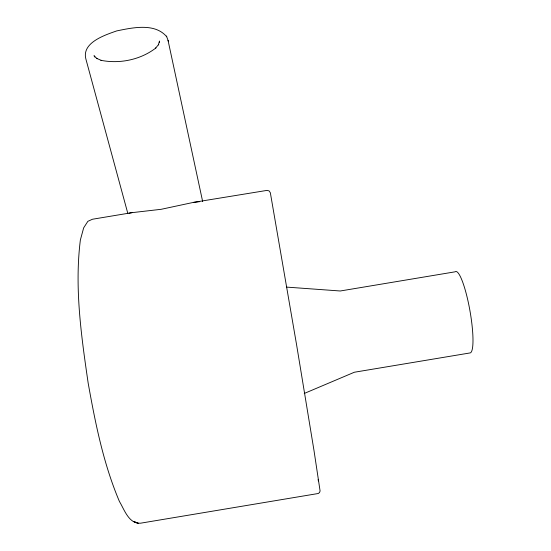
<?xml version="1.0" encoding="UTF-8"?>
<svg xmlns="http://www.w3.org/2000/svg" width="551" height="551" viewBox="0 0 551 551"><rect width="100%" height="100%" fill="white"/><g stroke="black" fill="none" stroke-linecap="round" stroke-linejoin="round"><path stroke-width="0.83" d="M304.248 393.469L354.376 372.235L470.237 352.909A41.346 7.184 80 0 0 469.562 308.643A41.346 7.184 80 0 0 455.05 271.829L340.263 290.99L286.513 287.092M193.539 202.369L161.167 209.304L131.937 212.665L92.485 219.236L87.871 221.323L83.662 227.859L80.377 239.926C74.378 287.622 81.286 335.828 88.16 383.062C95.33 423.154 103.368 463.563 119.326 501.231L119.657 501.865C124.416 509.82 128.906 524.035 140.539 523.195L318.347 493.489L319.552 492.477L320.09 490.989L314.008 450.594L296.603 344.878L270.341 192.747L269.06 190.873L266.925 190.405L193.539 202.369L199.724 201.666M128.989 213.189L131.937 212.665M166.733 36.765C154.879 22.612 132.44 27.702 116.674 30.918C105.2 34.988 80.99 42.661 86.025 59.563L127.736 213.113M94.848 57.07L94.028 55.699L97.038 58.702L96.411 58.268L101.57 60.5L100.95 60.314C119.746 64.088 140.65 59.742 155.892 47.971L155.416 48.398L158.75 44.287L158.392 44.934L159.453 41.043L159.349 42.613M168.034 40.354L202.678 201.625M166.464 36.022L168.31 41.111M318.292 480.369L318.43 480.906L318.127 479.439M138.632 523.45L133.631 521.48L138.632 523.45"/></g></svg>
